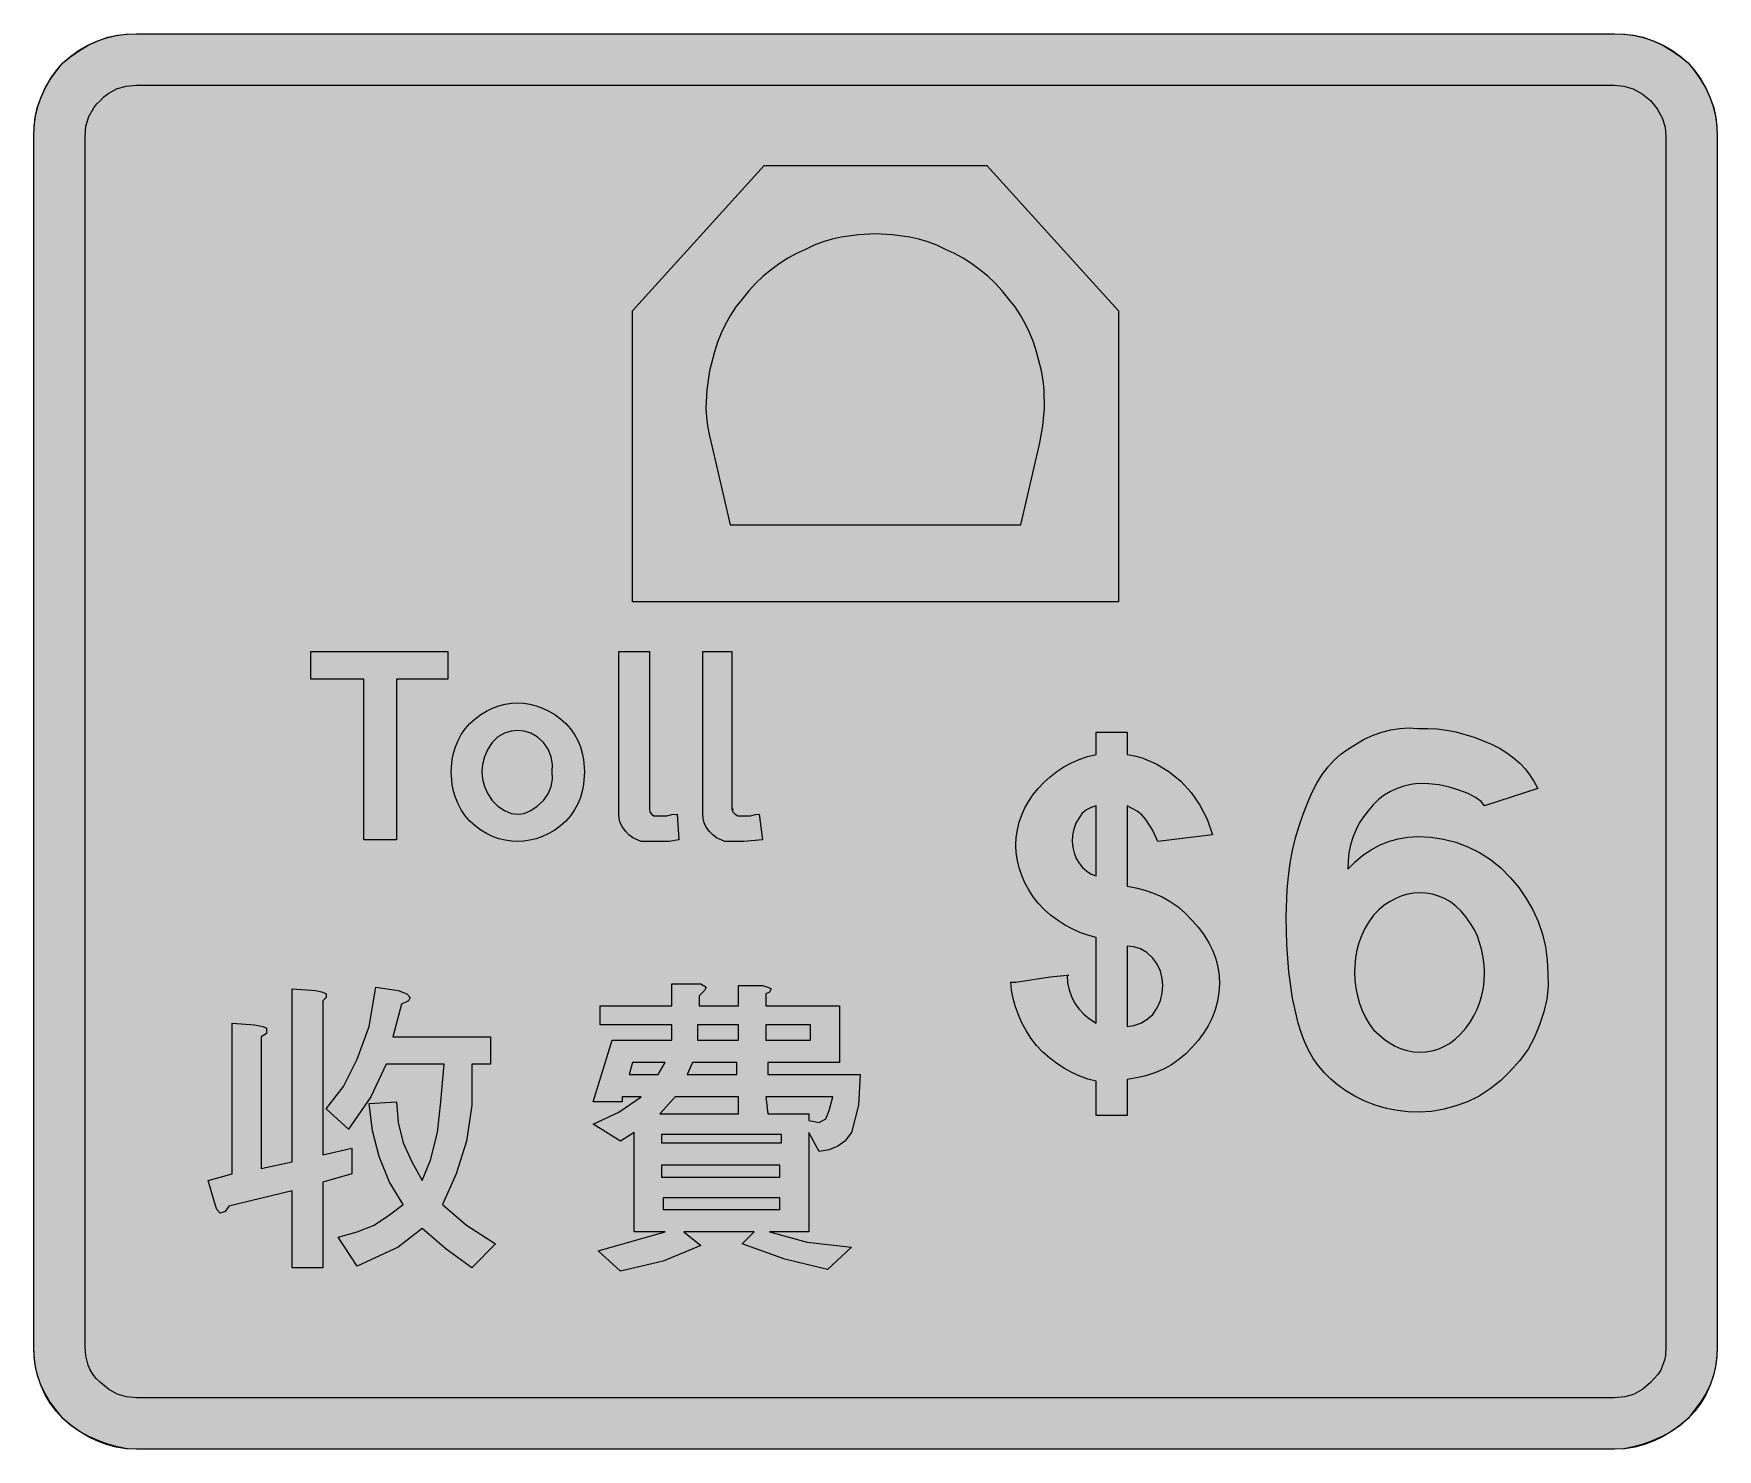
# Model space of a CAD drawing. Header units: metres. Extents: x 137 to 432, y 13 to 261.
import ezdxf

# ---------------------------------------------------------------- set-up
doc = ezdxf.new("R2010")
doc.units = ezdxf.units.M
for name, color, linetype, true_color in [('FILL_BLUE_0000FF', 7, 'Continuous', 0x0000ff), ('FILL_WHITE_FFFFFF', 7, 'Continuous', 0xffffff), ('STROKE_BLUE_0000FF', 7, 'Continuous', 0x0000ff), ('STROKE_WHITE_FFFFFF', 7, 'Continuous', 0xffffff)]:
    doc.layers.add(name, color=color, linetype=linetype, true_color=true_color)

msp = doc.modelspace()

# ---------------------------------------------------------------- hatches: boundary and pattern name
at = {"layer": 'FILL_BLUE_0000FF', "true_color": 0x0000ff}
h = msp.add_hatch(color=7, dxfattribs=at)
h.dxf.hatch_style = 1
h.paths.add_polyline_path([(414.15, 251.88), (415.77, 251.71), (417.41, 251.21), (419, 250.36), (420.45, 249.18), (421.63, 247.73), (422.47, 246.14), (422.98, 244.5), (423.15, 242.88), (423.15, 30.78), (423.07, 29.24), (422.9, 28.38), (422.55, 27.48), (422.22, 26.63), (421.72, 25.87), (420.45, 24.48), (419.06, 23.32), (417.45, 22.38), (415.91, 21.97), (414.15, 21.78), (154.95, 21.78), (153.21, 21.95), (151.57, 22.46), (150.06, 23.3), (148.65, 24.48), (147.93, 25.18), (147.34, 25.93), (146.87, 26.71), (146.51, 27.52), (146.08, 29.16), (145.95, 30.78), (145.95, 242.88), (146.12, 244.67), (146.62, 246.37), (147.47, 247.9), (148.02, 248.58), (148.65, 249.18), (149.25, 249.81), (149.93, 250.36), (151.46, 251.21), (153.16, 251.71), (154.95, 251.88), (414.15, 251.88)])
at = {"layer": 'FILL_WHITE_FFFFFF', "true_color": 0xffffff}
h = msp.add_hatch(color=7, dxfattribs=at)
h.dxf.hatch_style = 1
h.paths.add_polyline_path([(415.77, 260.82), (417.45, 260.62), (419.13, 260.25), (420.75, 259.68), (422.49, 258.9), (424.12, 257.96), (425.64, 256.9), (427.05, 255.78), (428.17, 254.37), (429.22, 252.86), (430.17, 251.22), (430.95, 249.48), (431.52, 247.86), (431.89, 246.18), (432.09, 244.5), (432.15, 242.88), (432.15, 30.78), (432.09, 29.2), (431.89, 27.59), (431.52, 25.93), (430.95, 24.18), (430.17, 22.61), (429.22, 21.07), (427.05, 18.18), (425.64, 16.94), (424.12, 15.89), (422.49, 15.02), (420.75, 14.28), (419.13, 13.67), (417.45, 13.19), (415.77, 12.89), (414.15, 12.78), (154.95, 12.78), (153.33, 12.89), (151.65, 13.19), (149.97, 13.67), (148.35, 14.28), (146.61, 15.02), (144.97, 15.89), (143.46, 16.94), (142.05, 18.18), (139.87, 21.07), (138.93, 22.61), (138.15, 24.18), (137.58, 25.93), (137.21, 27.59), (137.01, 29.2), (136.95, 30.78), (136.95, 242.88), (137.01, 244.5), (137.21, 246.18), (137.58, 247.86), (138.15, 249.48), (138.93, 251.22), (139.87, 252.86), (140.93, 254.37), (142.05, 255.78), (143.46, 256.9), (144.97, 257.96), (146.61, 258.9), (148.35, 259.68), (149.97, 260.25), (151.65, 260.62), (153.33, 260.82), (154.95, 260.88), (414.15, 260.88), (415.77, 260.82)])
h = msp.add_hatch(color=7, dxfattribs=at)
h.dxf.hatch_style = 1
h.paths.add_polyline_path([(265.05, 237.78), (304.05, 237.78), (327.15, 212.28), (327.15, 161.28), (241.95, 161.28), (241.95, 212.28), (265.05, 237.78)])
h.paths.add_polyline_path([(313.35, 189.18), (313.9, 192.16), (314.17, 195.26), (314.11, 198.46), (313.93, 200.11), (313.65, 201.78), (312.8, 205.14), (312.24, 206.8), (311.59, 208.42), (310.83, 210), (309.98, 211.53), (309.02, 212.99), (307.95, 214.38), (306.78, 215.8), (305.54, 217.13), (304.23, 218.37), (302.85, 219.52), (301.42, 220.56), (299.93, 221.51), (298.41, 222.35), (296.85, 223.08), (295.28, 223.8), (293.7, 224.39), (292.14, 224.86), (290.59, 225.22), (287.53, 225.65), (284.55, 225.78), (281.57, 225.65), (278.51, 225.22), (276.96, 224.86), (275.4, 224.39), (273.82, 223.8), (272.25, 223.08), (270.69, 222.35), (269.17, 221.51), (267.68, 220.56), (266.25, 219.52), (264.87, 218.37), (263.56, 217.13), (262.32, 215.8), (261.15, 214.38), (260.08, 212.99), (259.12, 211.53), (258.27, 210), (257.51, 208.42), (256.86, 206.8), (256.3, 205.14), (255.45, 201.78), (254.95, 198.46), (254.81, 195.26), (254.89, 193.69), (255.07, 192.16), (255.36, 190.66), (255.75, 189.18), (259.05, 174.78), (310.05, 174.78), (313.35, 189.18)], flags=16)
h = msp.add_hatch(color=7, dxfattribs=at)
h.dxf.hatch_style = 1
h.paths.add_polyline_path([(209.55, 147.78), (200.55, 147.78), (200.55, 119.58), (194.85, 119.58), (194.85, 147.78), (185.55, 147.78), (185.55, 152.58), (209.55, 152.58), (209.55, 147.78)])
h = msp.add_hatch(color=7, dxfattribs=at)
h.dxf.hatch_style = 1
h.paths.add_polyline_path([(239.55, 152.58), (244.95, 152.58), (244.95, 124.98), (244.99, 124.53), (245.25, 124.08), (245.7, 123.82), (246.15, 123.78), (247.95, 123.78), (248.85, 124.04), (249.75, 124.08), (250.05, 119.58), (248.4, 119.32), (246.75, 119.28), (243.45, 119.28), (241.99, 119.96), (241.3, 120.46), (240.75, 121.08), (240.18, 121.8), (239.81, 122.58), (239.61, 123.36), (239.55, 124.08), (239.55, 152.58)])
h = msp.add_hatch(color=7, dxfattribs=at)
h.dxf.hatch_style = 1
h.paths.add_polyline_path([(259.54, 124.53), (259.95, 124.08), (260.4, 123.82), (260.85, 123.78), (262.65, 123.78), (263.51, 124.04), (264.15, 124.08), (264.75, 119.58), (261.45, 119.32), (258.15, 119.28), (256.69, 119.96), (256, 120.46), (255.45, 121.08), (254.88, 121.8), (254.51, 122.58), (254.31, 123.36), (254.25, 124.08), (254.25, 152.58), (259.35, 152.58), (259.35, 124.98), (259.54, 124.53)])
h = msp.add_hatch(color=7, dxfattribs=at)
h.dxf.hatch_style = 1
h.paths.add_polyline_path([(210.56, 134.79), (210.9, 135.89), (211.35, 136.98), (211.92, 138.03), (212.62, 139.04), (213.45, 139.98), (214.38, 140.82), (215.35, 141.56), (216.37, 142.17), (217.42, 142.68), (218.51, 143.07), (219.61, 143.36), (220.73, 143.52), (221.85, 143.58), (222.89, 143.52), (223.96, 143.36), (225.06, 143.07), (226.16, 142.68), (227.25, 142.17), (228.3, 141.56), (229.31, 140.82), (230.25, 139.98), (231.08, 139.04), (231.78, 138.03), (232.35, 136.98), (232.8, 135.89), (233.14, 134.79), (233.37, 133.69), (233.55, 131.58), (233.37, 129.29), (233.14, 128.14), (232.8, 127.01), (232.35, 125.9), (231.78, 124.83), (231.08, 123.82), (230.25, 122.88), (229.31, 122.04), (228.3, 121.31), (227.25, 120.69), (226.16, 120.18), (225.06, 119.79), (223.96, 119.51), (222.89, 119.34), (221.85, 119.28), (220.73, 119.34), (219.61, 119.51), (218.51, 119.79), (217.42, 120.18), (216.37, 120.69), (215.35, 121.31), (214.38, 122.04), (213.45, 122.88), (212.62, 123.82), (211.92, 124.83), (211.35, 125.9), (210.9, 127.01), (210.56, 128.14), (210.33, 129.29), (210.15, 131.58), (210.33, 133.69), (210.56, 134.79)])
h.paths.add_polyline_path([(219.49, 138.29), (218.35, 137.64), (217.35, 136.68), (216.56, 135.46), (216, 134.13), (215.66, 132.8), (215.55, 131.58), (215.66, 130.23), (216, 128.92), (216.56, 127.66), (217.35, 126.48), (218.35, 125.47), (219.49, 124.72), (220.68, 124.24), (221.85, 124.08), (222.97, 124.24), (224.1, 124.72), (225.22, 125.47), (226.35, 126.48), (227.13, 127.66), (227.66, 128.92), (227.91, 130.23), (227.85, 131.58), (227.91, 132.8), (227.66, 134.13), (227.13, 135.46), (226.35, 136.68), (225.22, 137.64), (224.1, 138.29), (222.97, 138.66), (221.85, 138.78), (220.68, 138.66), (219.49, 138.29)], flags=16)
h = msp.add_hatch(color=7, dxfattribs=at)
h.dxf.hatch_style = 1
h.paths.add_polyline_path([(376.05, 72.14), (374.13, 72.51), (372.15, 73.08), (370.36, 73.81), (368.62, 74.66), (367, 75.61), (365.55, 76.68), (364.36, 77.65), (363.25, 78.75), (362.23, 79.97), (361.31, 81.29), (360.49, 82.72), (359.77, 84.23), (359.16, 85.82), (358.65, 87.48), (357.69, 91.86), (357.04, 96.44), (356.67, 101.19), (356.55, 106.08), (356.72, 110.92), (356.95, 113.25), (357.26, 115.53), (357.68, 117.75), (358.2, 119.92), (358.82, 122.03), (359.55, 124.08), (360.27, 126.03), (361.06, 127.84), (361.94, 129.51), (362.89, 131.02), (363.91, 132.37), (364.99, 133.57), (366.14, 134.61), (367.35, 135.48), (370.24, 137.21), (371.78, 137.93), (373.35, 138.48), (374.92, 138.87), (376.5, 139.12), (378.07, 139.2), (379.65, 139.08), (381.34, 139.12), (383.02, 139.04), (384.68, 138.83), (386.32, 138.52), (389.52, 137.6), (392.55, 136.38), (393.96, 135.66), (395.25, 134.87), (396.43, 133.99), (397.5, 133.04), (398.46, 132.02), (399.3, 130.94), (400.03, 129.79), (400.65, 128.58), (391.35, 125.58), (390.73, 126.3), (389.77, 127.04), (388.48, 127.73), (386.85, 128.28), (385.18, 128.85), (383.36, 129.22), (381.49, 129.42), (379.65, 129.48), (378.41, 129.31), (377.19, 129.03), (376, 128.62), (374.85, 128.09), (373.76, 127.44), (372.73, 126.65), (371.79, 125.74), (370.95, 124.68), (370.11, 123.63), (369.37, 122.5), (368.76, 121.29), (368.25, 120.03), (367.86, 118.71), (367.57, 117.34), (367.41, 115.93), (367.35, 114.48), (368.63, 115.76), (369.99, 116.89), (371.43, 117.87), (372.94, 118.68), (374.52, 119.33), (376.17, 119.8), (377.88, 120.08), (379.65, 120.18), (381.9, 120.07), (384.12, 119.73), (386.31, 119.17), (388.42, 118.38), (390.46, 117.37), (392.39, 116.13), (394.19, 114.67), (395.85, 112.98), (397.34, 111.22), (398.65, 109.34), (399.78, 107.35), (400.72, 105.26), (401.47, 103.08), (402.01, 100.83), (402.34, 98.53), (402.45, 96.18), (402.51, 93.93), (402.26, 91.68), (401.73, 89.43), (400.95, 87.18), (400.11, 84.99), (398.96, 82.91), (397.53, 80.94), (395.85, 79.08), (394.17, 77.39), (392.32, 75.93), (390.37, 74.69), (388.35, 73.68), (386.15, 72.89), (384.04, 72.33), (381.98, 71.99), (379.95, 71.88), (377.97, 71.94), (376.05, 72.14)])
h.paths.add_polyline_path([(391.29, 97.66), (391.12, 98.92), (390.84, 100.23), (390.45, 101.58), (390.12, 102.71), (389.59, 103.83), (388.89, 104.96), (388.05, 106.08), (387.22, 107.12), (386.32, 108), (385.36, 108.73), (384.34, 109.31), (383.28, 109.74), (382.19, 110.05), (381.07, 110.22), (379.95, 110.28), (378.93, 110.22), (377.88, 110.05), (376.83, 109.76), (375.79, 109.34), (374.76, 108.8), (373.75, 108.13), (372.78, 107.32), (371.85, 106.38), (371.02, 105.23), (370.32, 104.03), (369.75, 102.8), (369.3, 101.54), (368.96, 100.27), (368.73, 99), (368.55, 96.48), (368.61, 95.03), (368.77, 93.62), (369.04, 92.25), (369.41, 90.93), (369.88, 89.67), (370.45, 88.46), (371.11, 87.33), (371.85, 86.28), (373.71, 84.66), (374.68, 83.99), (375.67, 83.43), (376.7, 82.98), (377.76, 82.65), (378.84, 82.45), (379.95, 82.38), (381.06, 82.44), (382.14, 82.61), (383.2, 82.92), (384.22, 83.36), (385.22, 83.93), (386.19, 84.66), (387.14, 85.54), (388.05, 86.58), (388.79, 87.63), (389.45, 88.76), (390.02, 89.93), (390.49, 91.16), (390.86, 92.4), (391.13, 93.67), (391.29, 94.93), (391.35, 96.18), (391.35, 96.48), (391.29, 97.66)], flags=16)
h = msp.add_hatch(color=7, dxfattribs=at)
h.dxf.hatch_style = 1
h.paths.add_polyline_path([(318.89, 92.11), (319.46, 91.01), (320.19, 89.98), (321.06, 89.05), (322.08, 88.21), (323.25, 87.48), (323.25, 102.48), (321.8, 102.87), (320.39, 103.38), (319.02, 103.98), (317.7, 104.69), (316.44, 105.5), (315.23, 106.4), (314.1, 107.4), (313.05, 108.48), (312.19, 109.63), (311.43, 110.83), (310.76, 112.08), (310.2, 113.35), (309.75, 114.66), (309.42, 115.99), (309.22, 117.33), (309.15, 118.68), (309.22, 120.03), (309.42, 121.37), (309.75, 122.68), (310.2, 123.97), (310.76, 125.21), (311.43, 126.4), (312.19, 127.53), (313.05, 128.58), (314.09, 129.66), (315.19, 130.66), (316.36, 131.56), (317.59, 132.37), (318.89, 133.08), (320.26, 133.68), (321.72, 134.19), (323.25, 134.58), (323.25, 138.48), (328.65, 138.48), (328.65, 134.58), (329.98, 134.31), (331.28, 133.94), (333.74, 132.93), (336.01, 131.57), (338.06, 129.89), (339.88, 127.92), (341.43, 125.68), (342.7, 123.19), (343.65, 120.48), (334.05, 119.28), (333.11, 121.34), (331.95, 123.18), (331.22, 123.98), (330.41, 124.61), (328.65, 125.58), (328.65, 111.48), (330.22, 111.2), (331.78, 110.8), (333.31, 110.27), (334.8, 109.61), (336.23, 108.8), (337.59, 107.85), (338.87, 106.75), (340.05, 105.48), (341.2, 104.22), (342.19, 102.9), (343.02, 101.55), (343.69, 100.16), (344.2, 98.74), (344.56, 97.3), (344.78, 95.84), (344.85, 94.38), (344.77, 92.82), (344.52, 91.3), (344.12, 89.81), (343.57, 88.38), (342.89, 87), (342.07, 85.69), (341.12, 84.45), (340.05, 83.28), (338.97, 82.11), (337.76, 81.08), (336.44, 80.18), (335.02, 79.42), (333.52, 78.78), (331.95, 78.26), (330.32, 77.86), (328.65, 77.58), (328.65, 71.28), (323.25, 71.28), (323.25, 77.28), (321.8, 77.67), (320.39, 78.18), (319, 78.8), (317.66, 79.53), (316.36, 80.37), (315.11, 81.33), (313.9, 82.4), (312.75, 83.58), (311.79, 84.84), (310.95, 86.16), (310.22, 87.51), (309.6, 88.91), (309.09, 90.32), (308.7, 91.76), (308.42, 93.22), (308.25, 94.68), (309.15, 94.68), (315.15, 95.58), (318.15, 95.88), (318.23, 94.56), (318.48, 93.3), (318.89, 92.11)])
h.paths.add_polyline_path([(321.52, 124.87), (320.8, 124.27), (320.25, 123.48), (319.68, 122.53), (319.31, 121.49), (319.11, 120.4), (319.05, 119.28), (319.13, 118.27), (319.37, 117.29), (319.75, 116.35), (320.25, 115.49), (320.87, 114.73), (321.58, 114.09), (322.38, 113.6), (323.25, 113.28), (323.25, 125.58), (322.36, 125.29), (321.52, 124.87)], flags=16)
h.paths.add_polyline_path([(329.85, 87.07), (331.05, 87.48), (332.1, 88.12), (333.15, 88.98), (333.94, 90.16), (334.5, 91.42), (334.84, 92.73), (334.95, 94.08), (334.84, 95.29), (334.5, 96.59), (333.94, 97.83), (333.15, 98.88), (332.15, 99.84), (331.01, 100.49), (329.82, 100.86), (328.65, 100.98), (328.65, 86.88), (329.85, 87.07)], flags=16)
h = msp.add_hatch(color=7, dxfattribs=at)
h.dxf.hatch_style = 1
h.paths.add_polyline_path([(171.75, 61.08), (171.75, 87.48), (175.65, 87.18), (177.15, 86.88), (177.75, 86.58), (177.75, 85.68), (176.85, 85.08), (176.85, 61.98), (182.25, 63.18), (182.25, 93.48), (186.45, 93.18), (187.65, 92.88), (188.25, 92.58), (188.25, 91.98), (187.65, 91.38), (187.65, 64.38), (192.75, 65.58), (192.75, 61.08), (187.65, 59.58), (187.65, 44.58), (182.25, 44.58), (182.25, 58.08), (171.15, 55.38), (170.55, 54.48), (169.65, 54.18), (169.05, 54.78), (168.75, 55.68), (167.55, 59.88), (171.75, 61.08)])
h = msp.add_hatch(color=7, dxfattribs=at)
h.dxf.hatch_style = 1
h.paths.add_polyline_path([(191.25, 76.38), (193.65, 81.18), (195.75, 86.88), (196.95, 93.78), (200.85, 93.18), (202.35, 92.58), (202.95, 91.98), (202.65, 91.38), (201.45, 90.78), (199.95, 85.08), (217.05, 85.08), (217.05, 80.28), (213.75, 80.28), (213.75, 73.08), (212.85, 66.78), (211.05, 61.08), (208.65, 55.68), (212.85, 52.08), (217.95, 48.78), (213.75, 44.58), (209.25, 47.88), (205.05, 51.48), (200.85, 48.18), (193.65, 44.88), (190.35, 49.98), (193.65, 50.88), (196.65, 52.08), (199.35, 53.88), (201.75, 55.68), (199.35, 59.58), (197.55, 64.08), (196.35, 68.58), (195.75, 73.38), (200.55, 73.68), (200.85, 70.08), (201.75, 66.48), (203.25, 63.18), (205.05, 59.88), (206.55, 63.48), (207.75, 68.28), (208.35, 73.68), (208.95, 80.28), (198.75, 80.28), (196.05, 74.58), (192.15, 68.88), (188.25, 72.48), (191.25, 76.38)])
h = msp.add_hatch(color=7, dxfattribs=at)
h.dxf.hatch_style = 1
h.paths.add_polyline_path([(260.55, 94.08), (264.75, 94.08), (265.65, 93.78), (266.25, 93.48), (265.95, 92.88), (265.35, 92.58), (265.35, 90.48), (278.25, 90.48), (278.25, 80.58), (265.65, 80.58), (265.65, 78.48), (281.85, 78.48), (281.55, 73.08), (280.35, 68.28), (279.15, 66.78), (277.95, 65.88), (276.45, 65.28), (274.65, 64.98), (272.85, 68.28), (272.85, 50.88), (265.95, 50.88), (272.55, 49.08), (280.35, 48.18), (276.15, 44.28), (268.65, 46.08), (261.15, 48.78), (263.25, 50.88), (250.95, 50.88), (253.95, 48.48), (247.35, 45.78), (239.85, 43.98), (235.95, 47.58), (247.65, 50.88), (242.25, 50.88), (242.25, 68.28), (239.85, 66.78), (235.05, 69.78), (239.55, 71.88), (243.45, 74.58), (240.15, 74.58), (240.15, 73.68), (235.05, 73.68), (238.35, 84.48), (248.85, 84.48), (248.85, 87.18), (236.25, 87.18), (236.25, 90.48), (248.85, 90.48), (248.85, 94.38), (252.45, 94.38), (253.95, 94.38), (254.85, 93.78), (254.55, 93.18), (253.65, 92.28), (253.65, 90.48), (260.55, 90.48), (260.55, 94.08)])
h.paths.add_polyline_path([(241.95, 80.58), (241.35, 78.48), (246.45, 78.48), (247.65, 80.58), (241.95, 80.58)], flags=16)
h.paths.add_polyline_path([(260.55, 84.48), (260.55, 87.18), (253.35, 87.18), (253.35, 84.48), (260.55, 84.48)], flags=16)
h.paths.add_polyline_path([(260.25, 78.48), (260.25, 80.58), (252.45, 80.58), (251.55, 78.48), (260.25, 78.48)], flags=16)
h.paths.add_polyline_path([(265.35, 87.18), (265.35, 84.48), (273.15, 84.48), (273.15, 87.18), (265.35, 87.18)], flags=16)
h.paths.add_polyline_path([(268.05, 67.98), (247.05, 67.98), (247.05, 66.48), (268.05, 66.48), (268.05, 67.98)], flags=16)
h.paths.add_polyline_path([(260.55, 74.58), (249.45, 74.58), (246.75, 71.58), (260.55, 71.58), (260.55, 74.58)], flags=16)
h.paths.add_polyline_path([(275.85, 70.68), (276.45, 72.18), (277.05, 74.58), (265.35, 74.58), (265.65, 71.58), (272.85, 71.58), (272.85, 70.38), (274.65, 70.08), (275.85, 70.68)], flags=16)
h.paths.add_polyline_path([(247.05, 62.58), (247.05, 60.48), (267.75, 60.48), (267.75, 62.58), (247.05, 62.58)], flags=16)
h.paths.add_polyline_path([(267.75, 56.88), (247.35, 56.88), (247.35, 54.78), (267.75, 54.78), (267.75, 56.88)], flags=16)

# ---------------------------------------------------------------- linework, layer by layer
at = {"layer": 'FILL_BLUE_0000FF', "lineweight": 0, "true_color": 0x0000ff}
msp.add_lwpolyline([(414.15, 251.88), (415.77, 251.71), (417.41, 251.21), (419, 250.36), (420.45, 249.18), (421.63, 247.73), (422.47, 246.14), (422.98, 244.5), (423.15, 242.88), (423.15, 30.78), (423.07, 29.24), (422.9, 28.38), (422.55, 27.48), (422.22, 26.63), (421.72, 25.87), (420.45, 24.48), (419.06, 23.32), (417.45, 22.38), (415.91, 21.97), (414.15, 21.78), (154.95, 21.78), (153.21, 21.95), (151.57, 22.46), (150.06, 23.3), (148.65, 24.48), (147.93, 25.18), (147.34, 25.93), (146.87, 26.71), (146.51, 27.52), (146.08, 29.16), (145.95, 30.78), (145.95, 242.88), (146.12, 244.67), (146.62, 246.37), (147.47, 247.9), (148.02, 248.58), (148.65, 249.18), (149.25, 249.81), (149.93, 250.36), (151.46, 251.21), (153.16, 251.71), (154.95, 251.88)], close=True, dxfattribs=at)
at = {"layer": 'FILL_WHITE_FFFFFF', "lineweight": 0, "true_color": 0xffffff}
for points in [[(415.77, 260.82), (417.45, 260.62), (419.13, 260.25), (420.75, 259.68), (422.49, 258.9), (424.12, 257.96), (425.64, 256.9), (427.05, 255.78), (428.17, 254.37), (429.22, 252.86), (430.17, 251.22), (430.95, 249.48), (431.52, 247.86), (431.89, 246.18), (432.09, 244.5), (432.15, 242.88), (432.15, 30.78), (432.09, 29.2), (431.89, 27.59), (431.52, 25.93), (430.95, 24.18), (430.17, 22.61), (429.22, 21.07), (427.05, 18.18), (425.64, 16.94), (424.12, 15.89), (422.49, 15.02), (420.75, 14.28), (419.13, 13.67), (417.45, 13.19), (415.77, 12.89), (414.15, 12.78), (154.95, 12.78), (153.33, 12.89), (151.65, 13.19), (149.97, 13.67), (148.35, 14.28), (146.61, 15.02), (144.97, 15.89), (143.46, 16.94), (142.05, 18.18), (139.87, 21.07), (138.93, 22.61), (138.15, 24.18), (137.58, 25.93), (137.21, 27.59), (137.01, 29.2), (136.95, 30.78), (136.95, 242.88), (137.01, 244.5), (137.21, 246.18), (137.58, 247.86), (138.15, 249.48), (138.93, 251.22), (139.87, 252.86), (140.93, 254.37), (142.05, 255.78), (143.46, 256.9), (144.97, 257.96), (146.61, 258.9), (148.35, 259.68), (149.97, 260.25), (151.65, 260.62), (153.33, 260.82), (154.95, 260.88), (414.15, 260.88)], [(265.05, 237.78), (304.05, 237.78), (327.15, 212.28), (327.15, 161.28), (241.95, 161.28), (241.95, 212.28)], [(313.35, 189.18), (313.9, 192.16), (314.17, 195.26), (314.11, 198.46), (313.93, 200.11), (313.65, 201.78), (312.8, 205.14), (312.24, 206.8), (311.59, 208.42), (310.83, 210), (309.98, 211.53), (309.02, 212.99), (307.95, 214.38), (306.78, 215.8), (305.54, 217.13), (304.23, 218.37), (302.85, 219.52), (301.42, 220.56), (299.93, 221.51), (298.41, 222.35), (296.85, 223.08), (295.28, 223.8), (293.7, 224.39), (292.14, 224.86), (290.59, 225.22), (287.53, 225.65), (284.55, 225.78), (281.57, 225.65), (278.51, 225.22), (276.96, 224.86), (275.4, 224.39), (273.82, 223.8), (272.25, 223.08), (270.69, 222.35), (269.17, 221.51), (267.68, 220.56), (266.25, 219.52), (264.87, 218.37), (263.56, 217.13), (262.32, 215.8), (261.15, 214.38), (260.08, 212.99), (259.12, 211.53), (258.27, 210), (257.51, 208.42), (256.86, 206.8), (256.3, 205.14), (255.45, 201.78), (254.95, 198.46), (254.81, 195.26), (254.89, 193.69), (255.07, 192.16), (255.36, 190.66), (255.75, 189.18), (259.05, 174.78), (310.05, 174.78)], [(209.55, 147.78), (200.55, 147.78), (200.55, 119.58), (194.85, 119.58), (194.85, 147.78), (185.55, 147.78), (185.55, 152.58), (209.55, 152.58)], [(239.55, 152.58), (244.95, 152.58), (244.95, 124.98), (244.99, 124.53), (245.25, 124.08), (245.7, 123.82), (246.15, 123.78), (247.95, 123.78), (248.85, 124.04), (249.75, 124.08), (250.05, 119.58), (248.4, 119.32), (246.75, 119.28), (243.45, 119.28), (241.99, 119.96), (241.3, 120.46), (240.75, 121.08), (240.18, 121.8), (239.81, 122.58), (239.61, 123.36), (239.55, 124.08)], [(259.54, 124.53), (259.95, 124.08), (260.4, 123.82), (260.85, 123.78), (262.65, 123.78), (263.51, 124.04), (264.15, 124.08), (264.75, 119.58), (261.45, 119.32), (258.15, 119.28), (256.69, 119.96), (256, 120.46), (255.45, 121.08), (254.88, 121.8), (254.51, 122.58), (254.31, 123.36), (254.25, 124.08), (254.25, 152.58), (259.35, 152.58), (259.35, 124.98)], [(210.56, 134.79), (210.9, 135.89), (211.35, 136.98), (211.92, 138.03), (212.62, 139.04), (213.45, 139.98), (214.38, 140.82), (215.35, 141.56), (216.37, 142.17), (217.42, 142.68), (218.51, 143.07), (219.61, 143.36), (220.73, 143.52), (221.85, 143.58), (222.89, 143.52), (223.96, 143.36), (225.06, 143.07), (226.16, 142.68), (227.25, 142.17), (228.3, 141.56), (229.31, 140.82), (230.25, 139.98), (231.08, 139.04), (231.78, 138.03), (232.35, 136.98), (232.8, 135.89), (233.14, 134.79), (233.37, 133.69), (233.55, 131.58), (233.37, 129.29), (233.14, 128.14), (232.8, 127.01), (232.35, 125.9), (231.78, 124.83), (231.08, 123.82), (230.25, 122.88), (229.31, 122.04), (228.3, 121.31), (227.25, 120.69), (226.16, 120.18), (225.06, 119.79), (223.96, 119.51), (222.89, 119.34), (221.85, 119.28), (220.73, 119.34), (219.61, 119.51), (218.51, 119.79), (217.42, 120.18), (216.37, 120.69), (215.35, 121.31), (214.38, 122.04), (213.45, 122.88), (212.62, 123.82), (211.92, 124.83), (211.35, 125.9), (210.9, 127.01), (210.56, 128.14), (210.33, 129.29), (210.15, 131.58), (210.33, 133.69)], [(219.49, 138.29), (218.35, 137.64), (217.35, 136.68), (216.56, 135.46), (216, 134.13), (215.66, 132.8), (215.55, 131.58), (215.66, 130.23), (216, 128.92), (216.56, 127.66), (217.35, 126.48), (218.35, 125.47), (219.49, 124.72), (220.68, 124.24), (221.85, 124.08), (222.97, 124.24), (224.1, 124.72), (225.22, 125.47), (226.35, 126.48), (227.13, 127.66), (227.66, 128.92), (227.91, 130.23), (227.85, 131.58), (227.91, 132.8), (227.66, 134.13), (227.13, 135.46), (226.35, 136.68), (225.22, 137.64), (224.1, 138.29), (222.97, 138.66), (221.85, 138.78), (220.68, 138.66)], [(376.05, 72.14), (374.13, 72.51), (372.15, 73.08), (370.36, 73.81), (368.62, 74.66), (367, 75.61), (365.55, 76.68), (364.36, 77.65), (363.25, 78.75), (362.23, 79.97), (361.31, 81.29), (360.49, 82.72), (359.77, 84.23), (359.16, 85.82), (358.65, 87.48), (357.69, 91.86), (357.04, 96.44), (356.67, 101.19), (356.55, 106.08), (356.72, 110.92), (356.95, 113.25), (357.26, 115.53), (357.68, 117.75), (358.2, 119.92), (358.82, 122.03), (359.55, 124.08), (360.27, 126.03), (361.06, 127.84), (361.94, 129.51), (362.89, 131.02), (363.91, 132.37), (364.99, 133.57), (366.14, 134.61), (367.35, 135.48), (370.24, 137.21), (371.78, 137.93), (373.35, 138.48), (374.92, 138.87), (376.5, 139.12), (378.07, 139.2), (379.65, 139.08), (381.34, 139.12), (383.02, 139.04), (384.68, 138.83), (386.32, 138.52), (389.52, 137.6), (392.55, 136.38), (393.96, 135.66), (395.25, 134.87), (396.43, 133.99), (397.5, 133.04), (398.46, 132.02), (399.3, 130.94), (400.03, 129.79), (400.65, 128.58), (391.35, 125.58), (390.73, 126.3), (389.77, 127.04), (388.48, 127.73), (386.85, 128.28), (385.18, 128.85), (383.36, 129.22), (381.49, 129.42), (379.65, 129.48), (378.41, 129.31), (377.19, 129.03), (376, 128.62), (374.85, 128.09), (373.76, 127.44), (372.73, 126.65), (371.79, 125.74), (370.95, 124.68), (370.11, 123.63), (369.37, 122.5), (368.76, 121.29), (368.25, 120.03), (367.86, 118.71), (367.57, 117.34), (367.41, 115.93), (367.35, 114.48), (368.63, 115.76), (369.99, 116.89), (371.43, 117.87), (372.94, 118.68), (374.52, 119.33), (376.17, 119.8), (377.88, 120.08), (379.65, 120.18), (381.9, 120.07), (384.12, 119.73), (386.31, 119.17), (388.42, 118.38), (390.46, 117.37), (392.39, 116.13), (394.19, 114.67), (395.85, 112.98), (397.34, 111.22), (398.65, 109.34), (399.78, 107.35), (400.72, 105.26), (401.47, 103.08), (402.01, 100.83), (402.34, 98.53), (402.45, 96.18), (402.51, 93.93), (402.26, 91.68), (401.73, 89.43), (400.95, 87.18), (400.11, 84.99), (398.96, 82.91), (397.53, 80.94), (395.85, 79.08), (394.17, 77.39), (392.32, 75.93), (390.37, 74.69), (388.35, 73.68), (386.15, 72.89), (384.04, 72.33), (381.98, 71.99), (379.95, 71.88), (377.97, 71.94)], [(318.89, 92.11), (319.46, 91.01), (320.19, 89.98), (321.06, 89.05), (322.08, 88.21), (323.25, 87.48), (323.25, 102.48), (321.8, 102.87), (320.39, 103.38), (319.02, 103.98), (317.7, 104.69), (316.44, 105.5), (315.23, 106.4), (314.1, 107.4), (313.05, 108.48), (312.19, 109.63), (311.43, 110.83), (310.76, 112.08), (310.2, 113.35), (309.75, 114.66), (309.42, 115.99), (309.22, 117.33), (309.15, 118.68), (309.22, 120.03), (309.42, 121.37), (309.75, 122.68), (310.2, 123.97), (310.76, 125.21), (311.43, 126.4), (312.19, 127.53), (313.05, 128.58), (314.09, 129.66), (315.19, 130.66), (316.36, 131.56), (317.59, 132.37), (318.89, 133.08), (320.26, 133.68), (321.72, 134.19), (323.25, 134.58), (323.25, 138.48), (328.65, 138.48), (328.65, 134.58), (329.98, 134.31), (331.28, 133.94), (333.74, 132.93), (336.01, 131.57), (338.06, 129.89), (339.88, 127.92), (341.43, 125.68), (342.7, 123.19), (343.65, 120.48), (334.05, 119.28), (333.11, 121.34), (331.95, 123.18), (331.22, 123.98), (330.41, 124.61), (328.65, 125.58), (328.65, 111.48), (330.22, 111.2), (331.78, 110.8), (333.31, 110.27), (334.8, 109.61), (336.23, 108.8), (337.59, 107.85), (338.87, 106.75), (340.05, 105.48), (341.2, 104.22), (342.19, 102.9), (343.02, 101.55), (343.69, 100.16), (344.2, 98.74), (344.56, 97.3), (344.78, 95.84), (344.85, 94.38), (344.77, 92.82), (344.52, 91.3), (344.12, 89.81), (343.57, 88.38), (342.89, 87), (342.07, 85.69), (341.12, 84.45), (340.05, 83.28), (338.97, 82.11), (337.76, 81.08), (336.44, 80.18), (335.02, 79.42), (333.52, 78.78), (331.95, 78.26), (330.32, 77.86), (328.65, 77.58), (328.65, 71.28), (323.25, 71.28), (323.25, 77.28), (321.8, 77.67), (320.39, 78.18), (319, 78.8), (317.66, 79.53), (316.36, 80.37), (315.11, 81.33), (313.9, 82.4), (312.75, 83.58), (311.79, 84.84), (310.95, 86.16), (310.22, 87.51), (309.6, 88.91), (309.09, 90.32), (308.7, 91.76), (308.42, 93.22), (308.25, 94.68), (309.15, 94.68), (315.15, 95.58), (318.15, 95.88), (318.23, 94.56), (318.48, 93.3)], [(321.52, 124.87), (320.8, 124.27), (320.25, 123.48), (319.68, 122.53), (319.31, 121.49), (319.11, 120.4), (319.05, 119.28), (319.13, 118.27), (319.37, 117.29), (319.75, 116.35), (320.25, 115.49), (320.87, 114.73), (321.58, 114.09), (322.38, 113.6), (323.25, 113.28), (323.25, 125.58), (322.36, 125.29)], [(391.29, 97.66), (391.12, 98.92), (390.84, 100.23), (390.45, 101.58), (390.12, 102.71), (389.59, 103.83), (388.89, 104.96), (388.05, 106.08), (387.22, 107.12), (386.32, 108), (385.36, 108.73), (384.34, 109.31), (383.28, 109.74), (382.19, 110.05), (381.07, 110.22), (379.95, 110.28), (378.93, 110.22), (377.88, 110.05), (376.83, 109.76), (375.79, 109.34), (374.76, 108.8), (373.75, 108.13), (372.78, 107.32), (371.85, 106.38), (371.02, 105.23), (370.32, 104.03), (369.75, 102.8), (369.3, 101.54), (368.96, 100.27), (368.73, 99), (368.55, 96.48), (368.61, 95.03), (368.77, 93.62), (369.04, 92.25), (369.41, 90.93), (369.88, 89.67), (370.45, 88.46), (371.11, 87.33), (371.85, 86.28), (373.71, 84.66), (374.68, 83.99), (375.67, 83.43), (376.7, 82.98), (377.76, 82.65), (378.84, 82.45), (379.95, 82.38), (381.06, 82.44), (382.14, 82.61), (383.2, 82.92), (384.22, 83.36), (385.22, 83.93), (386.19, 84.66), (387.14, 85.54), (388.05, 86.58), (388.79, 87.63), (389.45, 88.76), (390.02, 89.93), (390.49, 91.16), (390.86, 92.4), (391.13, 93.67), (391.29, 94.93), (391.35, 96.18), (391.35, 96.48)], [(329.85, 87.07), (331.05, 87.48), (332.1, 88.12), (333.15, 88.98), (333.94, 90.16), (334.5, 91.42), (334.84, 92.73), (334.95, 94.08), (334.84, 95.29), (334.5, 96.59), (333.94, 97.83), (333.15, 98.88), (332.15, 99.84), (331.01, 100.49), (329.82, 100.86), (328.65, 100.98), (328.65, 86.88)], [(171.75, 61.08), (171.75, 87.48), (175.65, 87.18), (177.15, 86.88), (177.75, 86.58), (177.75, 85.68), (176.85, 85.08), (176.85, 61.98), (182.25, 63.18), (182.25, 93.48), (186.45, 93.18), (187.65, 92.88), (188.25, 92.58), (188.25, 91.98), (187.65, 91.38), (187.65, 64.38), (192.75, 65.58), (192.75, 61.08), (187.65, 59.58), (187.65, 44.58), (182.25, 44.58), (182.25, 58.08), (171.15, 55.38), (170.55, 54.48), (169.65, 54.18), (169.05, 54.78), (168.75, 55.68), (167.55, 59.88)], [(191.25, 76.38), (193.65, 81.18), (195.75, 86.88), (196.95, 93.78), (200.85, 93.18), (202.35, 92.58), (202.95, 91.98), (202.65, 91.38), (201.45, 90.78), (199.95, 85.08), (217.05, 85.08), (217.05, 80.28), (213.75, 80.28), (213.75, 73.08), (212.85, 66.78), (211.05, 61.08), (208.65, 55.68), (212.85, 52.08), (217.95, 48.78), (213.75, 44.58), (209.25, 47.88), (205.05, 51.48), (200.85, 48.18), (193.65, 44.88), (190.35, 49.98), (193.65, 50.88), (196.65, 52.08), (199.35, 53.88), (201.75, 55.68), (199.35, 59.58), (197.55, 64.08), (196.35, 68.58), (195.75, 73.38), (200.55, 73.68), (200.85, 70.08), (201.75, 66.48), (203.25, 63.18), (205.05, 59.88), (206.55, 63.48), (207.75, 68.28), (208.35, 73.68), (208.95, 80.28), (198.75, 80.28), (196.05, 74.58), (192.15, 68.88), (188.25, 72.48)], [(260.55, 94.08), (264.75, 94.08), (265.65, 93.78), (266.25, 93.48), (265.95, 92.88), (265.35, 92.58), (265.35, 90.48), (278.25, 90.48), (278.25, 80.58), (265.65, 80.58), (265.65, 78.48), (281.85, 78.48), (281.55, 73.08), (280.35, 68.28), (279.15, 66.78), (277.95, 65.88), (276.45, 65.28), (274.65, 64.98), (272.85, 68.28), (272.85, 50.88), (265.95, 50.88), (272.55, 49.08), (280.35, 48.18), (276.15, 44.28), (268.65, 46.08), (261.15, 48.78), (263.25, 50.88), (250.95, 50.88), (253.95, 48.48), (247.35, 45.78), (239.85, 43.98), (235.95, 47.58), (247.65, 50.88), (242.25, 50.88), (242.25, 68.28), (239.85, 66.78), (235.05, 69.78), (239.55, 71.88), (243.45, 74.58), (240.15, 74.58), (240.15, 73.68), (235.05, 73.68), (238.35, 84.48), (248.85, 84.48), (248.85, 87.18), (236.25, 87.18), (236.25, 90.48), (248.85, 90.48), (248.85, 94.38), (252.45, 94.38), (253.95, 94.38), (254.85, 93.78), (254.55, 93.18), (253.65, 92.28), (253.65, 90.48), (260.55, 90.48)], [(260.55, 84.48), (260.55, 87.18), (253.35, 87.18), (253.35, 84.48)], [(265.35, 87.18), (265.35, 84.48), (273.15, 84.48), (273.15, 87.18)], [(241.95, 80.58), (241.35, 78.48), (246.45, 78.48), (247.65, 80.58)], [(260.25, 78.48), (260.25, 80.58), (252.45, 80.58), (251.55, 78.48)], [(260.55, 74.58), (249.45, 74.58), (246.75, 71.58), (260.55, 71.58)], [(275.85, 70.68), (276.45, 72.18), (277.05, 74.58), (265.35, 74.58), (265.65, 71.58), (272.85, 71.58), (272.85, 70.38), (274.65, 70.08)], [(268.05, 67.98), (247.05, 67.98), (247.05, 66.48), (268.05, 66.48)], [(247.05, 62.58), (247.05, 60.48), (267.75, 60.48), (267.75, 62.58)], [(267.75, 56.88), (247.35, 56.88), (247.35, 54.78), (267.75, 54.78)]]:
    msp.add_lwpolyline(points, close=True, dxfattribs=at)
at = {"layer": 'STROKE_BLUE_0000FF', "lineweight": 0, "true_color": 0x0000ff}
msp.add_lwpolyline([(432.15, 242.88), (432.15, 30.78), (432.07, 29), (431.82, 27.25), (431.41, 25.55), (430.84, 23.92), (430.11, 22.35), (429.24, 20.87), (428.22, 19.47), (427.05, 18.18), (425.66, 17), (424.19, 15.94), (422.65, 15.02), (421.05, 14.24), (419.39, 13.62), (417.68, 13.16), (415.93, 12.88), (414.15, 12.78), (154.95, 12.78), (153.17, 12.88), (151.42, 13.16), (149.71, 13.62), (148.05, 14.24), (146.45, 15.02), (144.91, 15.94), (143.44, 17), (142.05, 18.18), (140.88, 19.47), (139.86, 20.87), (138.99, 22.35), (138.26, 23.92), (137.69, 25.55), (137.28, 27.25), (137.03, 29), (136.95, 30.78), (136.95, 242.88), (137.03, 244.66), (137.28, 246.41), (137.69, 248.12), (138.26, 249.78), (138.99, 251.38), (139.86, 252.92), (140.88, 254.39), (142.05, 255.78), (143.44, 256.95), (144.91, 257.97), (146.45, 258.84), (148.05, 259.57), (149.71, 260.14), (151.42, 260.55), (153.17, 260.8), (154.95, 260.88), (414.15, 260.88), (415.93, 260.8), (417.68, 260.55), (419.39, 260.14), (421.05, 259.57), (422.65, 258.84), (424.19, 257.97), (425.66, 256.95), (427.05, 255.78), (428.22, 254.39), (429.24, 252.92), (430.11, 251.38), (430.84, 249.78), (431.41, 248.12), (431.82, 246.41), (432.07, 244.66), (432.15, 242.88)], dxfattribs=at)
at = {"layer": 'STROKE_WHITE_FFFFFF', "lineweight": 0, "true_color": 0xffffff}
for points in [[(259.35, 124.98), (259.65, 124.98)], [(318.15, 95.88), (318.45, 95.88)]]:
    msp.add_lwpolyline(points, dxfattribs=at)

doc.saveas('drawing.dxf')
